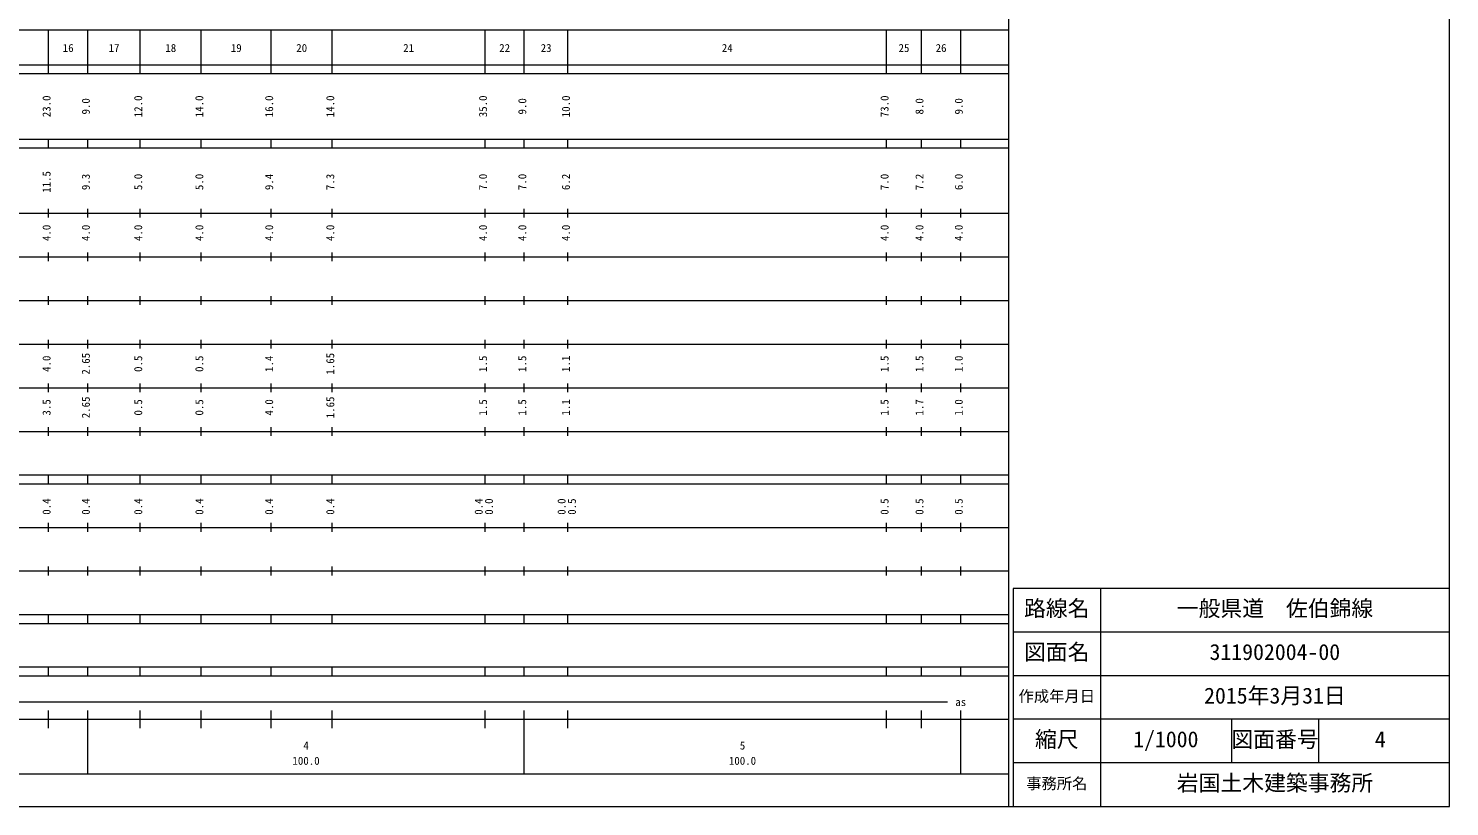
# Model space of a CAD drawing. Units: millimetres on the paper, enlarged 1000 times. Extents: x 62358 to 702358, y -11416 to 348584.
# Drawn here: x 376741 to 702358, y -11416 to 166941 of the extents above; entities that cross this region are included whole.
import ezdxf
from ezdxf.enums import TextEntityAlignment as Align

# ---------------------------------------------------------------- set-up
doc = ezdxf.new("R2010")
doc.units = ezdxf.units.MM
doc.header["$LTSCALE"] = 1000
doc.layers.add('S-SUV', color=7, linetype='Continuous', lineweight=13)
doc.styles.add('ＭＳ ゴシック', font='')
doc.styles.get('ＭＳ ゴシック').set_extended_font_data('MS Gothic')

msp = doc.modelspace()

# ---------------------------------------------------------------- linework, layer by layer
at = {"layer": 'S-SUV'}
for p, q in [((702358, -11416), (702358, 348584)), ((601358, -11416), (601358, 338584)), ((90358, 166584), (601358, 166584)), ((381358, 156584), (381358, 166584)), ((390358, 156584), (390358, 166584)), ((402358, 156584), (402358, 166584)), ((416358, 156584), (416358, 166584)), ((432358, 156584), (432358, 166584)), ((446358, 156584), (446358, 166584)), ((481358, 156584), (481358, 166584)), ((490358, 156584), (490358, 166584)), ((500358, 156584), (500358, 166584)), ((573358, 156584), (573358, 166584)), ((581358, 156584), (581358, 166584)), ((590358, 156584), (590358, 166584)), ((62358, 158584), (601358, 158584)), ((62358, 156584), (601358, 156584)), ((62358, 141584), (601358, 141584)), ((381358, 139584), (381358, 141584)), ((390358, 139584), (390358, 141584)), ((402358, 139584), (402358, 141584)), ((416358, 139584), (416358, 141584)), ((432358, 139584), (432358, 141584)), ((446358, 139584), (446358, 141584)), ((481358, 139584), (481358, 141584)), ((490358, 139584), (490358, 141584)), ((500358, 139584), (500358, 141584)), ((573358, 139584), (573358, 141584)), ((581358, 139584), (581358, 141584)), ((590358, 139584), (590358, 141584)), ((62358, 139584), (601358, 139584)), ((62358, 124584), (601358, 124584)), ((381358, 123584), (381358, 125584)), ((390358, 123584), (390358, 125584)), ((402358, 123584), (402358, 125584)), ((416358, 123584), (416358, 125584)), ((432358, 123584), (432358, 125584)), ((446358, 123584), (446358, 125584)), ((481358, 123584), (481358, 125584)), ((490358, 123584), (490358, 125584)), ((500358, 123584), (500358, 125584)), ((573358, 123584), (573358, 125584)), ((581358, 123584), (581358, 125584)), ((590358, 123584), (590358, 125584)), ((68358, 114584), (601358, 114584)), ((381358, 113584), (381358, 115584)), ((390358, 113584), (390358, 115584)), ((402358, 113584), (402358, 115584)), ((416358, 113584), (416358, 115584)), ((432358, 113584), (432358, 115584)), ((446358, 113584), (446358, 115584)), ((481358, 113584), (481358, 115584)), ((490358, 113584), (490358, 115584)), ((500358, 113584), (500358, 115584)), ((573358, 113584), (573358, 115584)), ((581358, 113584), (581358, 115584)), ((590358, 113584), (590358, 115584)), ((74358, 104584), (601358, 104584)), ((381358, 103584), (381358, 105584)), ((390358, 103584), (390358, 105584)), ((402358, 103584), (402358, 105584)), ((416358, 103584), (416358, 105584)), ((432358, 103584), (432358, 105584)), ((446358, 103584), (446358, 105584)), ((481358, 103584), (481358, 105584)), ((490358, 103584), (490358, 105584)), ((500358, 103584), (500358, 105584)), ((573358, 103584), (573358, 105584)), ((581358, 103584), (581358, 105584)), ((590358, 103584), (590358, 105584)), ((68358, 94584), (601358, 94584)), ((381358, 93584), (381358, 95584)), ((390358, 93584), (390358, 95584)), ((402358, 93584), (402358, 95584)), ((416358, 93584), (416358, 95584)), ((432358, 93584), (432358, 95584)), ((446358, 93584), (446358, 95584)), ((481358, 93584), (481358, 95584)), ((490358, 93584), (490358, 95584)), ((500358, 93584), (500358, 95584)), ((573358, 93584), (573358, 95584)), ((581358, 93584), (581358, 95584)), ((590358, 93584), (590358, 95584)), ((381358, 83584), (381358, 85584)), ((390358, 83584), (390358, 85584)), ((402358, 83584), (402358, 85584)), ((416358, 83584), (416358, 85584)), ((432358, 83584), (432358, 85584)), ((446358, 83584), (446358, 85584)), ((481358, 83584), (481358, 85584)), ((490358, 83584), (490358, 85584)), ((500358, 83584), (500358, 85584)), ((573358, 83584), (573358, 85584)), ((581358, 83584), (581358, 85584)), ((590358, 83584), (590358, 85584)), ((74358, 84584), (601358, 84584)), ((381358, 73584), (381358, 75584)), ((390358, 73584), (390358, 75584)), ((402358, 73584), (402358, 75584)), ((416358, 73584), (416358, 75584)), ((432358, 73584), (432358, 75584)), ((446358, 73584), (446358, 75584)), ((481358, 73584), (481358, 75584)), ((490358, 73584), (490358, 75584)), ((500358, 73584), (500358, 75584)), ((573358, 73584), (573358, 75584)), ((581358, 73584), (581358, 75584)), ((590358, 73584), (590358, 75584)), ((68358, 74584), (601358, 74584)), ((62358, 64584), (601358, 64584)), ((62358, 62584), (601358, 62584)), ((381358, 62584), (381358, 64584)), ((390358, 62584), (390358, 64584)), ((402358, 62584), (402358, 64584)), ((416358, 62584), (416358, 64584)), ((432358, 62584), (432358, 64584)), ((446358, 62584), (446358, 64584)), ((481358, 62584), (481358, 64584)), ((490358, 62584), (490358, 64584)), ((500358, 62584), (500358, 64584)), ((573358, 62584), (573358, 64584)), ((581358, 62584), (581358, 64584)), ((590358, 62584), (590358, 64584)), ((71358, 52584), (601358, 52584)), ((381358, 51584), (381358, 53584)), ((390358, 51584), (390358, 53584)), ((402358, 51584), (402358, 53584)), ((416358, 51584), (416358, 53584)), ((432358, 51584), (432358, 53584)), ((446358, 51584), (446358, 53584)), ((481358, 51584), (481358, 53584)), ((490358, 51584), (490358, 53584)), ((500358, 51584), (500358, 53584)), ((573358, 51584), (573358, 53584)), ((581358, 51584), (581358, 53584)), ((590358, 51584), (590358, 53584)), ((62358, 42584), (601358, 42584)), ((381358, 41584), (381358, 43584)), ((390358, 41584), (390358, 43584)), ((402358, 41584), (402358, 43584)), ((416358, 41584), (416358, 43584)), ((432358, 41584), (432358, 43584)), ((446358, 41584), (446358, 43584)), ((481358, 41584), (481358, 43584)), ((490358, 41584), (490358, 43584)), ((500358, 41584), (500358, 43584)), ((573358, 41584), (573358, 43584)), ((581358, 41584), (581358, 43584)), ((590358, 41584), (590358, 43584)), ((702358, 38584), (602358, 38584)), ((602358, 38584), (602358, -11416)), ((622358, 38584), (622358, -11416)), ((62358, 32584), (601358, 32584)), ((381358, 30584), (381358, 32584)), ((390358, 30584), (390358, 32584)), ((402358, 30584), (402358, 32584)), ((416358, 30584), (416358, 32584)), ((432358, 30584), (432358, 32584)), ((446358, 30584), (446358, 32584)), ((481358, 30584), (481358, 32584)), ((490358, 30584), (490358, 32584)), ((500358, 30584), (500358, 32584)), ((573358, 30584), (573358, 32584)), ((581358, 30584), (581358, 32584)), ((590358, 30584), (590358, 32584)), ((62358, 30584), (601358, 30584)), ((702358, 28584), (602358, 28584)), ((62358, 20584), (601358, 20584)), ((381358, 18584), (381358, 20584)), ((390358, 18584), (390358, 20584)), ((402358, 18584), (402358, 20584)), ((416358, 18584), (416358, 20584)), ((432358, 18584), (432358, 20584)), ((446358, 18584), (446358, 20584)), ((481358, 18584), (481358, 20584)), ((490358, 18584), (490358, 20584)), ((500358, 18584), (500358, 20584)), ((573358, 18584), (573358, 20584)), ((581358, 18584), (581358, 20584)), ((590358, 18584), (590358, 20584)), ((62358, 18584), (601358, 18584)), ((702358, 18584), (602358, 18584)), ((93358, 12584), (587358, 12584)), ((381358, 6584), (381358, 10584)), ((390358, -3916), (390358, 10584)), ((402358, 6584), (402358, 10584)), ((416358, 6584), (416358, 10584)), ((432358, 6584), (432358, 10584)), ((446358, 6584), (446358, 10584)), ((481358, 6584), (481358, 10584)), ((490358, -3916), (490358, 10584)), ((500358, 6584), (500358, 10584)), ((573358, 6584), (573358, 10584)), ((581358, 6584), (581358, 10584)), ((590358, -3916), (590358, 10584)), ((62358, 8584), (601358, 8584)), ((702358, 8584), (602358, 8584)), ((652358, 8584), (652358, -1416)), ((672358, 8584), (672358, -1416)), ((702358, -1416), (602358, -1416)), ((90358, -3916), (601358, -3916)), ((62358, -11416), (702358, -11416))]:
    msp.add_line(p, q, dxfattribs=at)

# ---------------------------------------------------------------- texts
at = {"layer": 'S-SUV', "style": 'ＭＳ ゴシック'}
for s, height, p in [('16', 1833, (384608, 160989)), ('17', 1833, (395108, 160989)), ('18', 1833, (408108, 160989)), ('19', 1833, (423108, 160989)), ('20', 1833, (438108, 160989)), ('21', 1833, (462608, 160989)), ('22', 1833, (484608, 160989)), ('23', 1833, (494108, 160989)), ('24', 1833, (535608, 160989)), ('25', 1833, (576108, 160989)), ('26', 1833, (584608, 160989)), ('路線名', 3666, (604858, 31084)), ('路線名', 3666, (604858, 31084)), ('一般県道\u3000佐伯錦線', 3666, (639858, 31084)), ('図面名', 3666, (604858, 21084)), ('図面名', 3666, (604858, 21084)), ('311902004-00', 3666, (647358, 21084)), ('2015年3月31日', 3666, (646108, 11084)), ('作成年月日', 2566, (603608, 11834)), ('作成年月日', 2566, (603608, 11834)), ('as', 1833, (589108, 11084)), ('4', 1833, (439733, 1107)), ('5', 1833, (539733, 1107)), ('縮尺', 3666, (607358, 1084)), ('縮尺', 3666, (607358, 1084)), ('1/1000', 3666, (629858, 1084)), ('図面番号', 3666, (652358, 1084)), ('図面番号', 3666, (652358, 1084)), ('4', 3666, (685233, 1084)), ('100.0', 1833, (437233, -2383)), ('100.0', 1833, (537233, -2383)), ('事務所名', 2566, (605358, -8166)), ('事務所名', 2566, (605358, -8166)), ('岩国土木建築事務所', 3666, (639858, -8916))]:
    msp.add_text(s, height=height, dxfattribs=at).set_placement(p, align=Align.BOTTOM_LEFT)
for s, p in [('23.0', (382358, 146584)), ('9.0', (391358, 147209)), ('12.0', (403358, 146584)), ('14.0', (417358, 146584)), ('16.0', (433358, 146584)), ('14.0', (447358, 146584)), ('35.0', (482358, 146584)), ('9.0', (491358, 147209)), ('10.0', (501358, 146584)), ('73.0', (574358, 146584)), ('8.0', (582358, 147209)), ('9.0', (591358, 147209)), ('11.5', (382358, 129258)), ('9.4', (433358, 129883)), ('6.2', (501358, 129883)), ('7.2', (582358, 129883)), ('9.3', (391358, 129883)), ('5.0', (403358, 129883)), ('5.0', (417358, 129883)), ('7.3', (447358, 129883)), ('7.0', (482358, 129883)), ('7.0', (491358, 129883)), ('7.0', (574358, 129883)), ('6.0', (591358, 129883)), ('4.0', (382358, 118209)), ('4.0', (391358, 118209)), ('4.0', (403358, 118209)), ('4.0', (417358, 118209)), ('4.0', (433358, 118209)), ('4.0', (447358, 118209)), ('4.0', (482358, 118209)), ('4.0', (491358, 118209)), ('4.0', (501358, 118209)), ('4.0', (574358, 118209)), ('4.0', (582358, 118209)), ('4.0', (591358, 118209)), ('4.0', (382358, 88209)), ('2.65', (391358, 87584)), ('0.5', (403358, 88209)), ('0.5', (417358, 88209)), ('1.4', (433358, 88209)), ('1.65', (447358, 87584)), ('1.5', (482358, 88209)), ('1.5', (491358, 88209)), ('1.1', (501358, 88209)), ('1.5', (574358, 88209)), ('1.5', (582358, 88209)), ('1.0', (591358, 88209)), ('3.5', (382358, 78209)), ('2.65', (391358, 77584)), ('0.5', (403358, 78209)), ('0.5', (417358, 78209)), ('4.0', (433358, 78209)), ('1.65', (447358, 77584)), ('1.5', (482358, 78209)), ('1.5', (491358, 78209)), ('1.1', (501358, 78209)), ('1.5', (574358, 78209)), ('1.7', (582358, 78209)), ('1.0', (591358, 78209)), ('0.4', (382358, 55473)), ('0.4', (391358, 55473)), ('0.4', (403358, 55473)), ('0.4', (417358, 55473)), ('0.4', (433358, 55473)), ('0.4', (447358, 55473)), ('0.4', (481358, 55473)), ('0.0', (483728, 55473)), ('0.0', (500358, 55473)), ('0.5', (502728, 55473)), ('0.5', (574358, 55473)), ('0.5', (582358, 55473)), ('0.5', (591358, 55473))]:
    msp.add_text(s, height=1833, rotation=90, dxfattribs=at).set_placement(p, align=Align.BOTTOM_LEFT)

doc.saveas('drawing.dxf')
